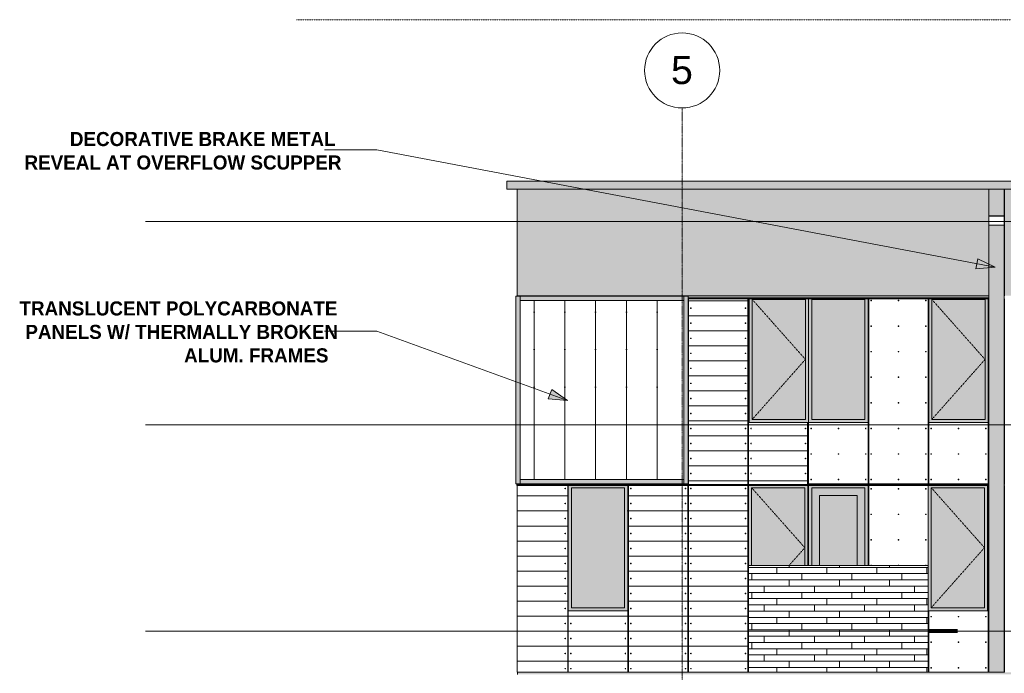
# Model space of a CAD drawing. Header units: inches. Extents: x 1750 to 8392, y -264 to 660.
# Drawn here: x 1750 to 2379, y 109 to 527 of the extents above; entities that cross this region are included whole.
import ezdxf

# ---------------------------------------------------------------- set-up
doc = ezdxf.new("R2010")
doc.units = ezdxf.units.IN
doc.header["$MEASUREMENT"] = 0
for name, pattern in [('Aligning Line 1_8_', [0.25, 0.125, -0.125]), ('Dash', [0.25, 0.125, -0.125]), ('Grid Line 1_2_', [0.875, 0.5, -0.125, 0.125, -0.125])]:
    doc.linetypes.add(name, pattern=pattern)
for name, color, linetype, lineweight in [('0-1', 7, 'Continuous', 5), ('A-AREA', 32, 'Continuous', 70), ('A-CLNG-1', 13, 'Continuous', 5), ('A-CLNG-2', 13, 'Continuous', 9), ('A-FLOR-LEVL-1', 51, 'Grid Line 1_2_', 9), ('A-GENM', 5, 'Continuous', 9), ('A-GLAZ-1', 151, 'Continuous', 9), ('A-GLAZ-CWMG', 51, 'Continuous', 9), ('A-GLAZ-HDLN', 1, 'Dash', 13), ('A-WALL-2', 113, 'Continuous', 9), ('A-WALL-PATT-1', 111, 'Continuous', 9), ('G-ANNO-SYMB', 111, 'Aligning Line 1_8_', 9), ('G-ANNO-SYMB-1', 147, 'Aligning Line 1_8_', 9), ('G-ANNO-TEXT', 231, 'Continuous', 9), ('S-GRID-1', 1, 'Grid Line 1_2_', 9), ('S-GRID-IDEN', 1, 'Continuous', 9)]:
    doc.layers.add(name, color=color, linetype=linetype, lineweight=lineweight)
doc.styles.add('Arial_1', font='arial.ttf', dxfattribs={"height": 18})
doc.styles.add('Century Gothic_B', font='GOTHICB.TTF', dxfattribs={"height": 9})
pattern_1 = [(0, (2217.824, 136.8), (0, 4), []), (90, (2217.824, 136.8), (-8, 8), [4, -28]), (90, (2233.824, 140.8), (-8, 8), [4, -28])]

# ---------------------------------------------------------------- blocks, each defined once
blk = doc.blocks.new('CTR - 1st Phase - Common Walls_rvt-1-BUILDING ELEVATION - EAST')
at = {"layer": 'A-FLOR-LEVL-1'}
for p, q in [((1830.2, 398), (4168.71, 398)), ((1830.2, 268), (4168.71, 268)), ((1830.2, 136), (4168.71, 136))]:
    blk.add_line(p, q, dxfattribs=at)
at = {"layer": 'G-ANNO-SYMB-1'}
for q in [(4072.04, 526.95), (4071.96, 526.95)]:
    blk.add_line((1926.86, 526.95), q, dxfattribs=at)
blk = doc.blocks.new('CTR - 1st Phase -Stairs _ Elevators_rvt-1-BUILDING ELEVATION - EAST')
at = {"layer": 'A-FLOR-LEVL-1'}
for p, q in [((1830.2, 398), (4168.71, 398)), ((1830.2, 268), (4168.71, 268)), ((1830.2, 136), (4168.71, 136))]:
    blk.add_line(p, q, dxfattribs=at)
at = {"layer": 'G-ANNO-SYMB-1'}
blk.add_line((1926.86, 526.95), (4071.96, 526.95), dxfattribs=at)
blk = doc.blocks.new('Basic Wall _ EXT - FIBER CEMENT - LARGE - ___-2505162-BUILDING ELEVATION - EAST')
at = {"layer": 'A-WALL-2'}
blk.add_hatch(color=256, dxfattribs=at).paths.add_polyline_path([(2329.08, 229.15), (2369.31, 229.15), (2369.31, 229.73), (2067.6, 229.72), (2067.6, 229.15), (2326.27, 229.15)], flags=0)
for p, q in [((2067.6, 229.73), (2067.92, 229.75)), ((2067.6, 229.15), (2067.6, 229.73)), ((2067.6, 229.73), (2369.31, 229.73)), ((2067.6, 229.15), (2369.31, 229.15)), ((2369.31, 229.73), (2369.31, 229.15))]:
    blk.add_line(p, q, dxfattribs=at)
blk = doc.blocks.new('Basic Wall _ EXT - FIBER CEMENT - LARGE - ___-2162455-BUILDING ELEVATION - EAST')
at = {"layer": 'A-WALL-2'}
for points in [[(2290.14, 349.02), (2369.31, 349.02), (2369.31, 350.35), (2067.64, 350.35), (2067.64, 350.12), (2177.12, 350.12), (2177.12, 349.02), (2262.04, 349.02)], [(2290.14, 348.68), (2369.31, 348.68), (2369.31, 349.02), (2177.12, 349.02), (2177.12, 348.68), (2290.12, 348.68)], [(2290.14, 348.55), (2369.31, 348.59), (2369.31, 348.68), (2177.12, 348.64), (2177.12, 348.55), (2290.13, 348.55)]]:
    blk.add_hatch(color=256, dxfattribs=at).paths.add_polyline_path(points, flags=0)
for p, q in [((2067.64, 350.35), (2067.92, 350.38)), ((2067.64, 350.12), (2067.64, 350.35)), ((2067.64, 350.35), (2369.31, 350.35)), ((2177.12, 349.02), (2369.31, 349.02)), ((2177.12, 348.51), (2369.31, 348.51)), ((2369.31, 350.35), (2369.31, 349.02)), ((2369.31, 349.02), (2369.31, 348.68)), ((2369.31, 348.68), (2369.31, 348.55)), ((2369.31, 348.55), (2369.31, 348.53)), ((2369.31, 348.53), (2369.31, 348.51))]:
    blk.add_line(p, q, dxfattribs=at)
blk = doc.blocks.new('Basic Wall _ EXT - FIBER CEMENT - SMALL - ___-2145929-BUILDING ELEVATION - EAST')
at = {"layer": 'A-WALL-2'}
blk.add_hatch(color=256, dxfattribs=at).paths.add_polyline_path([(2061.36, 418.54), (3867.29, 418.54), (3867.29, 423.66), (2061.36, 423.66)], flags=0)
for p, q in [((2061.36, 418.54), (2061.36, 423.66)), ((2061.36, 423.66), (3867.29, 423.66)), ((2061.36, 418.54), (3867.29, 418.54))]:
    blk.add_line(p, q, dxfattribs=at)
blk = doc.blocks.new('_THE_ WINDOW _ DOOR - Door - 2nd Floor-2480468-BUILDING ELEVATION - EAST')
at = {"layer": 'A-GLAZ-1'}
for points in [[(2256.11, 178), (2256.11, 227.75), (2290.14, 227.75), (2290.14, 178), (2292.14, 178), (2292.14, 229.15), (2254.11, 229.15), (2254.11, 178), (2255.01, 178)], [(2261.11, 178), (2261.11, 222.75), (2285.14, 222.75), (2285.14, 178), (2290.14, 178), (2290.14, 227.75), (2256.11, 227.75), (2256.11, 178), (2259.08, 178)], [(2262.04, 178), (2285.14, 178), (2285.14, 222.75), (2261.11, 222.75), (2261.11, 178)]]:
    blk.add_hatch(color=256, dxfattribs=at).paths.add_polyline_path(points, flags=0)
for p, q in [((2256.11, 227.75), (2290.14, 227.75)), ((2256.11, 178), (2256.11, 227.75)), ((2290.14, 227.75), (2290.14, 178)), ((2261.11, 222.75), (2285.14, 222.75)), ((2261.11, 178), (2261.11, 222.75)), ((2285.14, 222.75), (2285.14, 178))]:
    blk.add_line(p, q, dxfattribs=at)
blk = doc.blocks.new('Rectangular Mullion - Profile_Polycarbonate_Upper and left-1873238-BUILDING ELEVATION - EAST')
at = {"layer": 'A-GLAZ-CWMG'}
blk.add_hatch(color=256, dxfattribs=at).paths.add_polyline_path([(2174.37, 347.37), (2174.37, 350.12), (2069.86, 350.12), (2069.86, 347.37), (2127.97, 347.37)], flags=0)
for p, q in [((2069.86, 347.37), (2069.86, 350.12)), ((2069.86, 350.12), (2174.37, 350.12)), ((2174.37, 347.37), (2069.86, 347.37)), ((2174.37, 350.12), (2174.37, 347.37))]:
    blk.add_line(p, q, dxfattribs=at)
blk = doc.blocks.new('Rectangular Mullion - Profile_Polycarbonate_Lower-1873239-BUILDING ELEVATION - EAST')
at = {"layer": 'A-GLAZ-CWMG'}
blk.add_hatch(color=256, dxfattribs=at).paths.add_polyline_path([(2138.54, 230.12), (2174.37, 230.12), (2174.37, 232.87), (2069.86, 232.87), (2069.86, 230.12), (2100.51, 230.12)], flags=0)
for p, q in [((2069.86, 230.12), (2069.86, 232.87)), ((2069.86, 232.87), (2174.37, 232.87)), ((2174.37, 232.87), (2174.37, 230.12)), ((2174.37, 230.12), (2069.86, 230.12))]:
    blk.add_line(p, q, dxfattribs=at)
blk = doc.blocks.new('Rectangular Mullion - Profile_Polycarbonate_Upper and left-1741240-BUILDING ELEVATION - EAST')
at = {"layer": 'A-GLAZ-CWMG'}
blk.add_hatch(color=256, dxfattribs=at).paths.add_polyline_path([(2067.17, 230.12), (2069.86, 230.12), (2069.86, 350.12), (2067.11, 350.12), (2067.11, 230.12)], flags=0)
for p, q in [((2067.11, 350.12), (2069.86, 350.12)), ((2067.11, 230.12), (2067.11, 350.12)), ((2069.86, 350.12), (2069.86, 230.12)), ((2069.86, 230.12), (2067.11, 230.12))]:
    blk.add_line(p, q, dxfattribs=at)
blk = doc.blocks.new('Rectangular Mullion - Profile_Polycarbonate_right-1741241-BUILDING ELEVATION - EAST')
at = {"layer": 'A-GLAZ-CWMG'}
blk.add_hatch(color=256, dxfattribs=at).paths.add_polyline_path([(2177.06, 230.12), (2177.12, 230.12), (2177.12, 350.12), (2174.37, 350.12), (2174.37, 230.12)], flags=0)
for p, q in [((2174.37, 350.12), (2177.12, 350.12)), ((2174.37, 230.12), (2174.37, 350.12)), ((2177.12, 350.12), (2177.12, 230.12)), ((2177.12, 230.12), (2174.37, 230.12))]:
    blk.add_line(p, q, dxfattribs=at)
blk = doc.blocks.new('_THE_ WINDOW _ DOOR - Window - 2nd Floor - Fixed-2480469-BUILDING ELEVATION - EAST')
at = {"layer": 'A-GLAZ-1'}
h = blk.add_hatch(color=256, dxfattribs=at)
h.paths.add_polyline_path([(2731.3, 149), (2752.94, 149), (2752.94, 229.15), (2714.91, 229.15), (2714.91, 149), (2716.91, 149)], flags=0)
h.paths.add_polyline_path([(2750.94, 151), (2716.91, 151), (2716.91, 227.75), (2750.94, 227.75), (2750.94, 154.51)], flags=0)
blk.add_hatch(color=256, dxfattribs=at).paths.add_polyline_path([(2718.32, 151), (2750.94, 151), (2750.94, 227.75), (2716.91, 227.75), (2716.91, 151)], flags=0)
for p, q in [((2714.91, 149), (2714.91, 229.15)), ((2716.91, 227.75), (2716.91, 151)), ((2716.91, 227.75), (2750.94, 227.75)), ((2750.94, 151), (2750.94, 227.75)), ((2752.94, 229.15), (2752.94, 149)), ((2752.94, 149), (2714.91, 149)), ((2716.91, 151), (2750.94, 151))]:
    blk.add_line(p, q, dxfattribs=at)
blk = doc.blocks.new('_THE_ WINDOW _ DOOR - Window - 3rd Floor - Fixed-V1-BUILDING ELEVATION - EAST')
at = {"layer": 'A-GLAZ-1'}
h = blk.add_hatch(color=256, dxfattribs=at)
h.paths.add_polyline_path([(3211.74, 269.37), (3213.74, 269.37), (3213.74, 348.51), (3175.71, 348.51), (3175.71, 269.37), (3200.56, 269.37)], flags=0)
h.paths.add_polyline_path([(3211.74, 271.37), (3177.71, 271.37), (3177.71, 348.12), (3211.74, 348.12), (3211.74, 274.84)], flags=0)
blk.add_hatch(color=256, dxfattribs=at).paths.add_polyline_path([(3177.71, 271.37), (3211.74, 271.37), (3211.74, 348.12), (3177.71, 348.12), (3177.71, 305.4)], flags=0)
for p, q in [((3175.71, 269.37), (3175.71, 348.53)), ((3177.71, 348.12), (3177.71, 271.37)), ((3177.71, 348.12), (3211.74, 348.12)), ((3211.74, 271.37), (3211.74, 348.12)), ((3213.74, 348.52), (3213.74, 269.37)), ((3177.71, 271.37), (3211.74, 271.37)), ((3213.74, 269.37), (3175.71, 269.37))]:
    blk.add_line(p, q, dxfattribs=at)
blk = doc.blocks.new('_THE_ WINDOW _ DOOR - Window - 3rd Floor-2480463-BUILDING ELEVATION - EAST')
at = {"layer": 'A-GLAZ-1'}
h = blk.add_hatch(color=256, dxfattribs=at)
h.paths.add_polyline_path([(2869.89, 269.37), (2906.54, 269.37), (2906.54, 348.51), (2868.51, 348.51), (2868.51, 269.37)], flags=0)
h.paths.add_polyline_path([(2904.54, 271.37), (2870.51, 271.37), (2870.51, 348.12), (2904.54, 348.12), (2904.54, 274.84)], flags=0)
blk.add_hatch(color=256, dxfattribs=at).paths.add_polyline_path([(2870.51, 271.37), (2904.54, 271.37), (2904.54, 348.12), (2870.51, 348.12), (2870.51, 274.84)], flags=0)
for p, q in [((2868.51, 348.52), (2868.51, 269.37)), ((2870.51, 271.37), (2870.51, 348.12)), ((2870.51, 348.12), (2904.54, 348.12)), ((2904.54, 348.12), (2904.54, 271.37)), ((2906.54, 269.37), (2906.54, 348.52)), ((2904.54, 271.37), (2870.51, 271.37)), ((2868.51, 269.37), (2906.54, 269.37))]:
    blk.add_line(p, q, dxfattribs=at)
at = {"layer": 'A-GLAZ-HDLN'}
for p, q in [((2904.54, 309.75), (2870.51, 348.12)), ((2870.51, 271.37), (2904.54, 309.75))]:
    blk.add_line(p, q, dxfattribs=at)
blk = doc.blocks.new('Rectangular Mullion - Profile_Polycarbonate_Upper and left-1739822-BUILDING ELEVATION - EAST')
at = {"layer": 'A-GLAZ-CWMG'}
blk.add_hatch(color=256, dxfattribs=at).paths.add_polyline_path([(2066.92, 230.12), (2067.11, 230.12), (2067.11, 350.12), (2066.92, 350.12), (2066.92, 343.61)], flags=0)
for p, q in [((2066.92, 350.12), (2067.11, 350.12)), ((2066.92, 230.12), (2066.92, 350.12)), ((2067.11, 230.12), (2066.92, 230.12))]:
    blk.add_line(p, q, dxfattribs=at)
blk = doc.blocks.new('_THE_ WINDOW _ DOOR - Window - 2nd Floor-V14-BUILDING ELEVATION - EAST')
at = {"layer": 'A-GLAZ-1'}
for points in [[(2215.71, 178), (2217.71, 178), (2217.71, 227.75), (2251.74, 227.75), (2251.74, 178), (2253.74, 178), (2253.74, 229.15), (2215.71, 229.15), (2215.71, 183.16)], [(2217.71, 178), (2251.74, 178), (2251.74, 227.75), (2217.71, 227.75), (2217.71, 183.16)]]:
    blk.add_hatch(color=256, dxfattribs=at).paths.add_polyline_path(points, flags=0)
for p, q in [((2215.71, 229.15), (2215.71, 178)), ((2217.71, 178), (2217.71, 227.75)), ((2217.71, 227.75), (2251.74, 227.75)), ((2251.74, 227.75), (2251.74, 178)), ((2253.74, 178), (2253.74, 229.15))]:
    blk.add_line(p, q, dxfattribs=at)
at = {"layer": 'A-GLAZ-HDLN'}
for p, q in [((2251.74, 189.37), (2217.71, 227.75)), ((2241.65, 178), (2251.74, 189.37))]:
    blk.add_line(p, q, dxfattribs=at)
blk = doc.blocks.new('_THE_ WINDOW _ DOOR - Window - 2nd Floor-2480464-BUILDING ELEVATION - EAST')
at = {"layer": 'A-GLAZ-1'}
h = blk.add_hatch(color=256, dxfattribs=at)
h.paths.add_polyline_path([(2868.51, 149), (2906.54, 149), (2906.54, 229.15), (2868.51, 229.15), (2868.51, 154.51)], flags=0)
h.paths.add_polyline_path([(2890.51, 151), (2870.51, 151), (2870.51, 227.75), (2904.54, 227.75), (2904.54, 151), (2898.89, 151)], flags=0)
blk.add_hatch(color=256, dxfattribs=at).paths.add_polyline_path([(2904.54, 151), (2904.54, 227.75), (2870.51, 227.75), (2870.51, 151), (2898.89, 151)], flags=0)
for p, q in [((2868.51, 229.15), (2868.51, 149)), ((2870.51, 151), (2870.51, 227.75)), ((2870.51, 227.75), (2904.54, 227.75)), ((2904.54, 227.75), (2904.54, 151)), ((2906.54, 149), (2906.54, 229.15)), ((2868.51, 149), (2906.54, 149)), ((2904.54, 151), (2870.51, 151))]:
    blk.add_line(p, q, dxfattribs=at)
at = {"layer": 'A-GLAZ-HDLN'}
for p, q in [((2904.54, 189.37), (2870.51, 227.75)), ((2870.51, 151), (2904.54, 189.37))]:
    blk.add_line(p, q, dxfattribs=at)
blk = doc.blocks.new('Family1 - SCUPPER-V19-BUILDING ELEVATION - EAST')
at = {"layer": 'A-GENM'}
for points in [[(2369.44, 401.5), (2369.44, 418.54), (2369.31, 418.54), (2369.31, 401.5)], [(2369.44, 401.5), (2379.19, 401.5), (2379.19, 418.54), (2369.44, 418.54), (2369.44, 401.5)], [(2379.31, 401.5), (2379.31, 418.54), (2379.19, 418.54), (2379.19, 401.5)], [(2369.44, 109.75), (2369.44, 395.5), (2369.31, 395.5), (2369.31, 109.75)], [(2369.44, 109.87), (2379.19, 109.87), (2379.19, 395.5), (2369.44, 395.5), (2369.44, 112)], [(2379.31, 109.75), (2379.31, 395.5), (2379.19, 395.5), (2379.19, 109.75)]]:
    blk.add_hatch(color=256, dxfattribs=at).paths.add_polyline_path(points, flags=0)
h = blk.add_hatch(color=256, dxfattribs=at)
h.paths.add_polyline_path([(2369.31, 395.5), (2379.31, 395.5), (2379.31, 401.5), (2369.31, 401.5), (2369.31, 395.62)], flags=0)
h.paths.add_polyline_path([(2379.19, 395.62), (2369.44, 395.62), (2369.44, 401.37), (2379.19, 401.37)], flags=0)
for p, q in [((2369.31, 418.54), (2369.31, 401.5)), ((2369.44, 418.54), (2369.44, 401.5)), ((2379.19, 418.54), (2379.19, 401.5)), ((2379.31, 418.54), (2379.31, 401.5)), ((2369.31, 401.5), (2369.31, 395.5)), ((2379.31, 401.5), (2369.31, 401.5)), ((2369.44, 401.37), (2379.19, 401.37)), ((2369.44, 395.62), (2369.44, 401.37)), ((2379.19, 401.37), (2379.19, 395.62)), ((2379.31, 395.5), (2379.31, 401.5)), ((2369.31, 395.5), (2369.31, 350.35)), ((2369.31, 395.5), (2379.31, 395.5)), ((2379.19, 395.62), (2369.44, 395.62)), ((2369.44, 395.5), (2369.44, 109.75)), ((2379.19, 395.5), (2379.19, 109.75)), ((2379.31, 395.5), (2379.31, 350.35)), ((2369.31, 348.52), (2369.31, 229.73)), ((2379.31, 348.52), (2379.31, 229.73)), ((2369.31, 229.15), (2369.31, 109.75)), ((2379.31, 229.15), (2379.31, 109.75)), ((2369.44, 109.75), (2369.31, 109.75)), ((2379.31, 109.75), (2379.19, 109.75))]:
    blk.add_line(p, q, dxfattribs=at)
blk = doc.blocks.new('_THE_ WINDOW _ DOOR - Window - 3rd Floor-V11-BUILDING ELEVATION - EAST')
at = {"layer": 'A-GLAZ-1'}
h = blk.add_hatch(color=256, dxfattribs=at)
h.paths.add_polyline_path([(3060.51, 269.37), (3098.54, 269.37), (3098.54, 348.51), (3060.51, 348.51), (3060.51, 274.84)], flags=0)
h.paths.add_polyline_path([(3066.49, 271.37), (3062.51, 271.37), (3062.51, 348.12), (3096.54, 348.12), (3096.54, 271.37)], flags=0)
blk.add_hatch(color=256, dxfattribs=at).paths.add_polyline_path([(3096.54, 271.37), (3096.54, 348.12), (3062.51, 348.12), (3062.51, 271.37), (3066.49, 271.37)], flags=0)
for p, q in [((3060.51, 348.53), (3060.51, 269.37)), ((3062.51, 271.37), (3062.51, 348.12)), ((3062.51, 348.12), (3096.54, 348.12)), ((3096.54, 348.12), (3096.54, 271.37)), ((3098.54, 269.37), (3098.54, 348.53)), ((3096.54, 271.37), (3062.51, 271.37)), ((3060.51, 269.37), (3098.54, 269.37))]:
    blk.add_line(p, q, dxfattribs=at)
at = {"layer": 'A-GLAZ-HDLN'}
for p, q in [((3096.54, 309.75), (3062.51, 348.12)), ((3062.51, 271.37), (3096.54, 309.75))]:
    blk.add_line(p, q, dxfattribs=at)
blk = doc.blocks.new('Grid - Grid Head - Circle-50561-BUILDING ELEVATION - EAST')
at = {"layer": 'S-GRID-IDEN'}
for start, end in [(0, 180), (180, 360)]:
    blk.add_arc((3481.32, 494.5), 24, start, end, dxfattribs=at)

msp = doc.modelspace()

# ---------------------------------------------------------------- hatches: boundary and pattern name
at = {"layer": 'A-CLNG-1'}
msp.add_hatch(color=256, dxfattribs=at).paths.add_polyline_path([(2520.3237, 108.375), (2522.9737, 108.375), (2522.9737, 109.75), (2379.1862, 109.75), (2379.1862, 109.875), (2369.4362, 109.875), (2369.4362, 109.75), (2068.1737, 109.75), (2068.1737, 108.375), (2515.4876, 108.375)], flags=0)
at = {"layer": 'A-WALL-PATT-1'}
h = msp.add_hatch(dxfattribs=at)
h.set_pattern_fill('FP_4', color=256, style=0, pattern_type=2)
h.set_pattern_definition([(0, (3868.28, 121.404), (-38.4, 76.8), [0.392, -38.007]), (0, (3868.28, 121.796), (-38.4, 76.8), [0.392, -38.007]), (0, (3868.28, 131.004), (-38.4, 76.8), [0.392, -38.007]), (0, (3868.28, 131.396), (-38.4, 76.8), [0.392, -38.007]), (0, (3868.28, 140.604), (-38.4, 76.8), [0.392, -38.007]), (0, (3868.28, 140.996), (-38.4, 76.8), [0.392, -38.007]), (0, (3868.28, 150.204), (-38.4, 76.8), [0.392, -38.007]), (0, (3868.28, 150.596), (-38.4, 76.8), [0.392, -38.007]), (0, (3868.28, 159.804), (-38.4, 76.8), [0.392, -38.007]), (0, (3868.28, 160.196), (-38.4, 76.8), [0.392, -38.007]), (0, (3868.28, 169.404), (-38.4, 76.8), [0.392, -38.007]), (0, (3868.28, 169.796), (-38.4, 76.8), [0.392, -38.007]), (0, (3868.28, 179.004), (-38.4, 76.8), [0.392, -38.007]), (0, (3868.28, 179.396), (-38.4, 76.8), [0.392, -38.007]), (0, (3868.28, 188.604), (-38.4, 76.8), [0.392, -38.007]), (0, (3868.28, 188.996), (-38.4, 76.8), [0.392, -38.007]), (0, (3903.18, 121.404), (-38.4, 76.8), [0.392, -38.007]), (0, (3903.18, 121.796), (-38.4, 76.8), [0.392, -38.007]), (0, (3903.18, 131.004), (-38.4, 76.8), [0.392, -38.007]), (0, (3903.18, 131.396), (-38.4, 76.8), [0.392, -38.007]), (0, (3903.18, 140.604), (-38.4, 76.8), [0.392, -38.007]), (0, (3903.18, 140.996), (-38.4, 76.8), [0.392, -38.007]), (0, (3903.18, 150.204), (-38.4, 76.8), [0.392, -38.007]), (0, (3903.18, 150.596), (-38.4, 76.8), [0.392, -38.007]), (0, (3903.18, 159.804), (-38.4, 76.8), [0.392, -38.007]), (0, (3903.18, 160.196), (-38.4, 76.8), [0.392, -38.007]), (0, (3903.18, 169.404), (-38.4, 76.8), [0.392, -38.007]), (0, (3903.18, 169.796), (-38.4, 76.8), [0.392, -38.007]), (0, (3903.18, 179.004), (-38.4, 76.8), [0.392, -38.007]), (0, (3903.18, 179.396), (-38.4, 76.8), [0.392, -38.007]), (0, (3903.18, 188.604), (-38.4, 76.8), [0.392, -38.007]), (0, (3903.18, 188.996), (-38.4, 76.8), [0.392, -38.007]), (90, (3866.536, 116.8), (-38.4, 2e-15), [76.8, 0, 0, 0]), (90, (3866.91, 116.8), (-38.4, 2e-15), [76.8, 0, 0, 0]), (90, (3868.277, 121.404), (-38.4, 2e-15), [0.392, -76.407]), (90, (3868.277, 131.004), (-38.4, 2e-15), [0.392, -76.407]), (90, (3868.277, 140.604), (-38.4, 2e-15), [0.392, -76.407]), (90, (3868.277, 150.204), (-38.4, 2e-15), [0.392, -76.407]), (90, (3868.277, 159.804), (-38.4, 2e-15), [0.392, -76.407]), (90, (3868.277, 169.404), (-38.4, 2e-15), [0.392, -76.407]), (90, (3868.277, 179.004), (-38.4, 2e-15), [0.392, -76.407]), (90, (3868.277, 188.604), (-38.4, 2e-15), [0.392, -76.407]), (90, (3868.67, 121.404), (-38.4, 2e-15), [0.392, -76.407]), (90, (3868.67, 131.004), (-38.4, 2e-15), [0.392, -76.407]), (90, (3868.67, 140.604), (-38.4, 2e-15), [0.392, -76.407]), (90, (3868.67, 150.204), (-38.4, 2e-15), [0.392, -76.407]), (90, (3868.67, 159.804), (-38.4, 2e-15), [0.392, -76.407]), (90, (3868.67, 169.404), (-38.4, 2e-15), [0.392, -76.407]), (90, (3868.67, 179.004), (-38.4, 2e-15), [0.392, -76.407]), (90, (3868.67, 188.604), (-38.4, 2e-15), [0.392, -76.407]), (90, (3903.177, 121.404), (-38.4, 2e-15), [0.392, -76.407]), (90, (3903.177, 131.004), (-38.4, 2e-15), [0.392, -76.407]), (90, (3903.177, 140.604), (-38.4, 2e-15), [0.392, -76.407]), (90, (3903.177, 150.204), (-38.4, 2e-15), [0.392, -76.407]), (90, (3903.177, 159.804), (-38.4, 2e-15), [0.392, -76.407]), (90, (3903.177, 169.404), (-38.4, 2e-15), [0.392, -76.407]), (90, (3903.177, 179.004), (-38.4, 2e-15), [0.392, -76.407]), (90, (3903.177, 188.604), (-38.4, 2e-15), [0.392, -76.407]), (90, (3903.57, 121.404), (-38.4, 2e-15), [0.392, -76.407]), (90, (3903.57, 131.004), (-38.4, 2e-15), [0.392, -76.407]), (90, (3903.57, 140.604), (-38.4, 2e-15), [0.392, -76.407]), (90, (3903.57, 150.204), (-38.4, 2e-15), [0.392, -76.407]), (90, (3903.57, 159.804), (-38.4, 2e-15), [0.392, -76.407]), (90, (3903.57, 169.404), (-38.4, 2e-15), [0.392, -76.407]), (90, (3903.57, 179.004), (-38.4, 2e-15), [0.392, -76.407]), (90, (3903.57, 188.604), (-38.4, 2e-15), [0.392, -76.407]), (180, (3904.936, 116.8), (-38.4, 76.8), [38.025, -0.375]), (180, (3904.936, 126.4), (-38.4, 76.8), [38.025, -0.375]), (180, (3904.936, 136), (-38.4, 76.8), [38.025, -0.375]), (180, (3904.936, 145.6), (-38.4, 76.8), [38.025, -0.375]), (180, (3904.936, 155.2), (-38.4, 76.8), [38.025, -0.375]), (180, (3904.936, 164.8), (-38.4, 76.8), [38.025, -0.375]), (180, (3904.936, 174.4), (-38.4, 76.8), [38.025, -0.375]), (180, (3904.936, 184), (-38.4, 76.8), [38.025, -0.375])])
h.paths.add_polyline_path([(2067.9237, 350.5), (2369.3112, 350.5), (2369.3112, 418.5388), (2067.9237, 418.5388), (2067.9237, 366.5291)], flags=0)
h.paths.add_polyline_path([(3502.2248, 350.5), (3549.3362, 350.5), (3549.3362, 418.5388), (3300.9112, 418.5388), (3300.9112, 350.5), (3468.7065, 350.5)], flags=0)
h.paths.add_polyline_path([(3559.3362, 350.5), (3860.7237, 350.5), (3860.7237, 418.5388), (3559.3362, 418.5388), (3559.3362, 355.0685)], flags=0)
h.paths.add_polyline_path([(2965.9308, 350.5), (3290.9112, 350.5), (3290.9112, 418.5388), (2944.9362, 418.5388), (2944.9362, 350.5), (2949.1716, 350.5)], flags=0)
h.paths.add_polyline_path([(2379.3593, 350.5), (2638.1112, 350.5), (2638.1112, 418.5388), (2379.3112, 418.5388), (2379.3112, 350.5)], flags=0)
h.paths.add_polyline_path([(2934.9362, 350.5), (2934.9362, 418.5388), (2648.1112, 418.5388), (2648.1112, 350.5), (2932.4125, 350.5)], flags=0)
h = msp.add_hatch(dxfattribs=at)
h.set_pattern_fill('FP_3', color=256, style=0, pattern_type=2)
h.set_pattern_definition([(0, (3868.28, 140.604), (-38.4, 76.8), [0.392, -38.007]), (0, (3868.28, 140.996), (-38.4, 76.8), [0.392, -38.007]), (0, (3868.28, 150.204), (-38.4, 76.8), [0.392, -38.007]), (0, (3868.28, 150.596), (-38.4, 76.8), [0.392, -38.007]), (0, (3868.28, 159.804), (-38.4, 76.8), [0.392, -38.007]), (0, (3868.28, 160.196), (-38.4, 76.8), [0.392, -38.007]), (0, (3868.28, 169.404), (-38.4, 76.8), [0.392, -38.007]), (0, (3868.28, 169.796), (-38.4, 76.8), [0.392, -38.007]), (0, (3868.28, 179.004), (-38.4, 76.8), [0.392, -38.007]), (0, (3868.28, 179.396), (-38.4, 76.8), [0.392, -38.007]), (0, (3868.28, 188.604), (-38.4, 76.8), [0.392, -38.007]), (0, (3868.28, 188.996), (-38.4, 76.8), [0.392, -38.007]), (0, (3868.28, 198.204), (-38.4, 76.8), [0.392, -38.007]), (0, (3868.28, 198.596), (-38.4, 76.8), [0.392, -38.007]), (0, (3868.28, 207.804), (-38.4, 76.8), [0.392, -38.007]), (0, (3868.28, 208.196), (-38.4, 76.8), [0.392, -38.007]), (0, (3903.18, 140.604), (-38.4, 76.8), [0.392, -38.007]), (0, (3903.18, 140.996), (-38.4, 76.8), [0.392, -38.007]), (0, (3903.18, 150.204), (-38.4, 76.8), [0.392, -38.007]), (0, (3903.18, 150.596), (-38.4, 76.8), [0.392, -38.007]), (0, (3903.18, 159.804), (-38.4, 76.8), [0.392, -38.007]), (0, (3903.18, 160.196), (-38.4, 76.8), [0.392, -38.007]), (0, (3903.18, 169.404), (-38.4, 76.8), [0.392, -38.007]), (0, (3903.18, 169.796), (-38.4, 76.8), [0.392, -38.007]), (0, (3903.18, 179.004), (-38.4, 76.8), [0.392, -38.007]), (0, (3903.18, 179.396), (-38.4, 76.8), [0.392, -38.007]), (0, (3903.18, 188.604), (-38.4, 76.8), [0.392, -38.007]), (0, (3903.18, 188.996), (-38.4, 76.8), [0.392, -38.007]), (0, (3903.18, 198.204), (-38.4, 76.8), [0.392, -38.007]), (0, (3903.18, 198.596), (-38.4, 76.8), [0.392, -38.007]), (0, (3903.18, 207.804), (-38.4, 76.8), [0.392, -38.007]), (0, (3903.18, 208.196), (-38.4, 76.8), [0.392, -38.007]), (90, (3866.536, 136), (-38.4, 2e-15), [76.8, 0, 0, 0]), (90, (3866.91, 136), (-38.4, 2e-15), [76.8, 0, 0, 0]), (90, (3868.277, 140.604), (-38.4, 2e-15), [0.392, -76.407]), (90, (3868.277, 150.204), (-38.4, 2e-15), [0.392, -76.407]), (90, (3868.277, 159.804), (-38.4, 2e-15), [0.392, -76.407]), (90, (3868.277, 169.404), (-38.4, 2e-15), [0.392, -76.407]), (90, (3868.277, 179.004), (-38.4, 2e-15), [0.392, -76.407]), (90, (3868.277, 188.604), (-38.4, 2e-15), [0.393, -76.408]), (90, (3868.277, 198.204), (-38.4, 2e-15), [0.392, -76.407]), (90, (3868.277, 207.804), (-38.4, 2e-15), [0.392, -76.407]), (90, (3868.67, 140.604), (-38.4, 2e-15), [0.392, -76.407]), (90, (3868.67, 150.204), (-38.4, 2e-15), [0.392, -76.407]), (90, (3868.67, 159.804), (-38.4, 2e-15), [0.392, -76.407]), (90, (3868.67, 169.404), (-38.4, 2e-15), [0.392, -76.407]), (90, (3868.67, 179.004), (-38.4, 2e-15), [0.392, -76.407]), (90, (3868.67, 188.604), (-38.4, 2e-15), [0.393, -76.408]), (90, (3868.67, 198.204), (-38.4, 2e-15), [0.392, -76.407]), (90, (3868.67, 207.804), (-38.4, 2e-15), [0.392, -76.407]), (90, (3903.177, 140.604), (-38.4, 2e-15), [0.392, -76.407]), (90, (3903.177, 150.204), (-38.4, 2e-15), [0.392, -76.407]), (90, (3903.177, 159.804), (-38.4, 2e-15), [0.392, -76.407]), (90, (3903.177, 169.404), (-38.4, 2e-15), [0.392, -76.407]), (90, (3903.177, 179.004), (-38.4, 2e-15), [0.392, -76.407]), (90, (3903.177, 188.604), (-38.4, 2e-15), [0.393, -76.408]), (90, (3903.177, 198.204), (-38.4, 2e-15), [0.392, -76.407]), (90, (3903.177, 207.804), (-38.4, 2e-15), [0.392, -76.407]), (90, (3903.57, 140.604), (-38.4, 2e-15), [0.392, -76.407]), (90, (3903.57, 150.204), (-38.4, 2e-15), [0.392, -76.407]), (90, (3903.57, 159.804), (-38.4, 2e-15), [0.392, -76.407]), (90, (3903.57, 169.404), (-38.4, 2e-15), [0.392, -76.407]), (90, (3903.57, 179.004), (-38.4, 2e-15), [0.392, -76.407]), (90, (3903.57, 188.604), (-38.4, 2e-15), [0.393, -76.408]), (90, (3903.57, 198.204), (-38.4, 2e-15), [0.392, -76.407]), (90, (3903.57, 207.804), (-38.4, 2e-15), [0.392, -76.407]), (180, (3904.936, 136), (-38.4, 76.8), [38.025, -0.375]), (180, (3904.936, 145.6), (-38.4, 76.8), [38.025, -0.375]), (180, (3904.936, 155.2), (-38.4, 76.8), [38.025, -0.375]), (180, (3904.936, 164.8), (-38.4, 76.8), [38.025, -0.375]), (180, (3904.936, 174.4), (-38.4, 76.8), [38.025, -0.375]), (180, (3904.936, 184), (-38.4, 76.8), [38.025, -0.375]), (180, (3904.936, 193.6), (-38.4, 76.8), [38.025, -0.375]), (180, (3904.936, 203.2), (-38.4, 76.8), [38.025, -0.375])])
h.paths.add_polyline_path([(2215.6987, 109.75), (2215.7112, 229.1487), (2138.5362, 229.1487), (2138.5362, 149), (2100.5112, 149), (2100.5112, 229.1487), (2067.9237, 229.1487), (2067.9237, 109.75), (2195.0082, 109.75)], flags=0)
h.paths.add_polyline_path([(2253.3612, 229.7542), (2253.3612, 269.375), (2216.0862, 269.375), (2216.0862, 348.5081), (2177.1237, 348.5081), (2177.1237, 230.125), (2067.9237, 230.125), (2067.9237, 229.7542), (2253.3573, 229.7542)], flags=0)
h.paths.add_polyline_path([(2218.0862, 350.3792), (2253.3612, 350.3792), (2253.3612, 350.5), (2067.9237, 350.5), (2067.9237, 350.3792), (2216.0862, 350.3792)], flags=0)
h = msp.add_hatch(dxfattribs=at)
h.set_pattern_fill('FP_12', color=256, style=0, pattern_type=2)
h.set_pattern_definition([(90, (2196.746, 268), (-19.685, 1e-15), [24, 0, 0, 0])])
h.paths.add_polyline_path([(2174.3737, 232.875), (2174.3737, 347.375), (2069.8612, 347.375), (2069.8612, 232.875)], flags=0)
h = msp.add_hatch(dxfattribs=at)
h.set_pattern_fill('FP_2', color=256, style=0, pattern_type=2)
h.set_pattern_definition([(0, (3868.28, 112.3), (-38.4, 120.375), [0.392, -38.007]), (0, (3868.28, 112.7), (-38.4, 120.375), [0.392, -38.007]), (0, (3868.28, 128.66), (-38.4, 120.375), [0.392, -38.007]), (0, (3868.28, 129.05), (-38.4, 120.375), [0.392, -38.007]), (0, (3868.28, 145.02), (-38.4, 120.375), [0.392, -38.007]), (0, (3868.28, 145.41), (-38.4, 120.375), [0.392, -38.007]), (0, (3868.28, 161.38), (-38.4, 120.375), [0.392, -38.007]), (0, (3868.28, 161.77), (-38.4, 120.375), [0.392, -38.007]), (0, (3868.28, 177.73), (-38.4, 120.375), [0.392, -38.007]), (0, (3868.28, 178.12), (-38.4, 120.375), [0.392, -38.007]), (0, (3868.28, 194.09), (-38.4, 120.375), [0.392, -38.007]), (0, (3868.28, 194.48), (-38.4, 120.375), [0.392, -38.007]), (0, (3868.28, 210.45), (-38.4, 120.375), [0.392, -38.007]), (0, (3868.28, 210.84), (-38.4, 120.375), [0.392, -38.007]), (0, (3868.28, 226.8), (-38.4, 120.375), [0.392, -38.007]), (0, (3868.28, 227.2), (-38.4, 120.375), [0.392, -38.007]), (0, (3885.73, 112.3), (-38.4, 120.375), [0.392, -38.007]), (0, (3885.73, 112.7), (-38.4, 120.375), [0.392, -38.007]), (0, (3885.73, 128.66), (-38.4, 120.375), [0.392, -38.007]), (0, (3885.73, 129.05), (-38.4, 120.375), [0.392, -38.007]), (0, (3885.73, 145.02), (-38.4, 120.375), [0.392, -38.007]), (0, (3885.73, 145.41), (-38.4, 120.375), [0.392, -38.007]), (0, (3885.73, 161.38), (-38.4, 120.375), [0.392, -38.007]), (0, (3885.73, 161.77), (-38.4, 120.375), [0.392, -38.007]), (0, (3885.73, 177.73), (-38.4, 120.375), [0.392, -38.007]), (0, (3885.73, 178.12), (-38.4, 120.375), [0.392, -38.007]), (0, (3885.73, 194.09), (-38.4, 120.375), [0.392, -38.007]), (0, (3885.73, 194.48), (-38.4, 120.375), [0.392, -38.007]), (0, (3885.73, 210.45), (-38.4, 120.375), [0.392, -38.007]), (0, (3885.73, 210.84), (-38.4, 120.375), [0.392, -38.007]), (0, (3885.73, 226.8), (-38.4, 120.375), [0.392, -38.007]), (0, (3885.73, 227.2), (-38.4, 120.375), [0.392, -38.007]), (0, (3903.18, 112.3), (-38.4, 120.375), [0.392, -38.007]), (0, (3903.18, 112.7), (-38.4, 120.375), [0.392, -38.007]), (0, (3903.18, 128.66), (-38.4, 120.375), [0.392, -38.007]), (0, (3903.18, 129.05), (-38.4, 120.375), [0.392, -38.007]), (0, (3903.18, 145.02), (-38.4, 120.375), [0.392, -38.007]), (0, (3903.18, 145.41), (-38.4, 120.375), [0.392, -38.007]), (0, (3903.18, 161.38), (-38.4, 120.375), [0.392, -38.007]), (0, (3903.18, 161.77), (-38.4, 120.375), [0.392, -38.007]), (0, (3903.18, 177.73), (-38.4, 120.375), [0.392, -38.007]), (0, (3903.18, 178.12), (-38.4, 120.375), [0.392, -38.007]), (0, (3903.18, 194.09), (-38.4, 120.375), [0.392, -38.007]), (0, (3903.18, 194.48), (-38.4, 120.375), [0.392, -38.007]), (0, (3903.18, 210.45), (-38.4, 120.375), [0.392, -38.007]), (0, (3903.18, 210.84), (-38.4, 120.375), [0.392, -38.007]), (0, (3903.18, 226.8), (-38.4, 120.375), [0.392, -38.007]), (0, (3903.18, 227.2), (-38.4, 120.375), [0.392, -38.007]), (90, (3866.536, 109.75), (-38.4, 2e-15), [120, -0.375]), (90, (3866.91, 109.75), (-38.4, 2e-15), [120, -0.375]), (90, (3868.277, 112.304), (-38.4, 2e-15), [0.392, -119.982]), (90, (3868.277, 128.66), (-38.4, 2e-15), [0.392, -119.982]), (90, (3868.277, 145.018), (-38.4, 2e-15), [0.392, -119.982]), (90, (3868.277, 161.375), (-38.4, 2e-15), [0.392, -119.982]), (90, (3868.277, 177.732), (-38.4, 2e-15), [0.392, -119.982]), (90, (3868.277, 194.09), (-38.4, 2e-15), [0.392, -119.982]), (90, (3868.277, 210.447), (-38.4, 2e-15), [0.392, -119.982]), (90, (3868.277, 226.804), (-38.4, 2e-15), [0.392, -119.982]), (90, (3868.67, 112.304), (-38.4, 2e-15), [0.392, -119.982]), (90, (3868.67, 128.66), (-38.4, 2e-15), [0.392, -119.982]), (90, (3868.67, 145.018), (-38.4, 2e-15), [0.392, -119.982]), (90, (3868.67, 161.375), (-38.4, 2e-15), [0.392, -119.982]), (90, (3868.67, 177.732), (-38.4, 2e-15), [0.392, -119.982]), (90, (3868.67, 194.09), (-38.4, 2e-15), [0.392, -119.982]), (90, (3868.67, 210.447), (-38.4, 2e-15), [0.392, -119.982]), (90, (3868.67, 226.804), (-38.4, 2e-15), [0.392, -119.982]), (90, (3885.727, 112.304), (-38.4, 2e-15), [0.392, -119.982]), (90, (3885.727, 128.66), (-38.4, 2e-15), [0.392, -119.982]), (90, (3885.727, 145.018), (-38.4, 2e-15), [0.392, -119.982]), (90, (3885.727, 161.375), (-38.4, 2e-15), [0.392, -119.982]), (90, (3885.727, 177.732), (-38.4, 2e-15), [0.392, -119.982]), (90, (3885.727, 194.09), (-38.4, 2e-15), [0.392, -119.982]), (90, (3885.727, 210.447), (-38.4, 2e-15), [0.392, -119.982]), (90, (3885.727, 226.804), (-38.4, 2e-15), [0.392, -119.982]), (90, (3886.12, 112.304), (-38.4, 2e-15), [0.392, -119.982]), (90, (3886.12, 128.66), (-38.4, 2e-15), [0.392, -119.982]), (90, (3886.12, 145.018), (-38.4, 2e-15), [0.392, -119.982]), (90, (3886.12, 161.375), (-38.4, 2e-15), [0.392, -119.982]), (90, (3886.12, 177.732), (-38.4, 2e-15), [0.392, -119.982]), (90, (3886.12, 194.09), (-38.4, 2e-15), [0.392, -119.982]), (90, (3886.12, 210.447), (-38.4, 2e-15), [0.392, -119.982]), (90, (3886.12, 226.804), (-38.4, 2e-15), [0.392, -119.982]), (90, (3903.177, 112.304), (-38.4, 2e-15), [0.392, -119.982]), (90, (3903.177, 128.66), (-38.4, 2e-15), [0.392, -119.982]), (90, (3903.177, 145.018), (-38.4, 2e-15), [0.392, -119.982]), (90, (3903.177, 161.375), (-38.4, 2e-15), [0.392, -119.982]), (90, (3903.177, 177.732), (-38.4, 2e-15), [0.392, -119.982]), (90, (3903.177, 194.09), (-38.4, 2e-15), [0.392, -119.982]), (90, (3903.177, 210.447), (-38.4, 2e-15), [0.392, -119.982]), (90, (3903.177, 226.804), (-38.4, 2e-15), [0.392, -119.982]), (90, (3903.57, 112.304), (-38.4, 2e-15), [0.392, -119.982]), (90, (3903.57, 128.66), (-38.4, 2e-15), [0.392, -119.982]), (90, (3903.57, 145.018), (-38.4, 2e-15), [0.392, -119.982]), (90, (3903.57, 161.375), (-38.4, 2e-15), [0.392, -119.982]), (90, (3903.57, 177.732), (-38.4, 2e-15), [0.392, -119.982]), (90, (3903.57, 194.09), (-38.4, 2e-15), [0.392, -119.982]), (90, (3903.57, 210.447), (-38.4, 2e-15), [0.392, -119.982]), (90, (3903.57, 226.804), (-38.4, 2e-15), [0.392, -119.982]), (180, (3904.94, 109.38), (-38.4, 120.375), [38.025, -0.375]), (180, (3904.94, 109.75), (-38.4, 120.375), [38.025, -0.375])])
h.paths.add_polyline_path([(2330.5237, 109.75), (2369.3112, 109.75), (2369.3059, 229.1487), (2368.5612, 229.1487), (2368.5612, 149), (2330.5362, 149), (2330.5362, 229.1487), (2292.1362, 229.1487), (2292.1362, 178), (2330.5237, 178), (2330.5237, 112)], flags=0)
h.paths.add_polyline_path([(2254.1112, 178), (2254.1086, 229.1487), (2253.7362, 229.1487), (2253.7362, 178), (2253.871, 178)], flags=0)
h.paths.add_polyline_path([(2369.3112, 229.7542), (2369.3027, 348.5081), (2368.9362, 348.5081), (2368.9362, 269.375), (2330.9112, 269.375), (2330.9112, 348.5081), (2292.1362, 348.5081), (2292.1362, 269.375), (2253.3612, 269.375), (2253.3612, 229.7542), (2368.9362, 229.7542)], flags=0)
h.paths.add_polyline_path([(2292.1362, 350.3792), (2369.3112, 350.3792), (2369.3112, 350.5), (2253.3612, 350.5), (2253.3612, 350.3792), (2265.856, 350.3792)], flags=0)
h = msp.add_hatch(dxfattribs=at)
h.set_pattern_fill('FP_8', color=256, style=0, pattern_type=2)
h.set_pattern_definition(pattern_1)
h.paths.add_polyline_path([(2219.9487, 109.75), (2219.9487, 178), (2215.6987, 178), (2215.6987, 109.75)], flags=0)
h = msp.add_hatch(dxfattribs=at)
h.set_pattern_fill('FP_8', color=256, style=0, pattern_type=2)
h.set_pattern_definition(pattern_1)
h.paths.add_polyline_path([(2326.2737, 109.75), (2326.2737, 178), (2219.9487, 178), (2219.9487, 109.75), (2262.045, 109.75)], flags=0)
h = msp.add_hatch(dxfattribs=at)
h.set_pattern_fill('FP_8', color=256, style=0, pattern_type=2)
h.set_pattern_definition(pattern_1)
h.paths.add_polyline_path([(2326.2737, 109.75), (2330.5237, 109.75), (2330.5237, 178), (2326.2737, 178), (2326.2737, 112)], flags=0)
at = {"layer": 'G-ANNO-TEXT'}
for points in [[(2373.4268, 368.6615), (2362.2366, 374.0575), (2361.0378, 367.7395)], [(2100.0906, 283.3973), (2089.9184, 290.5292), (2087.7152, 284.4876)]]:
    msp.add_hatch(color=256, dxfattribs=at).paths.add_polyline_path(points, flags=0)

# ---------------------------------------------------------------- linework, layer by layer
at = {"layer": 'A-AREA'}
msp.add_line((2349.3612, 136), (2330.5237, 136), dxfattribs=at)
at = {"layer": 'A-CLNG-2'}
for p, q in [((2068.1737, 108.375), (2068.1737, 109.75)), ((2369.4362, 109.875), (2379.1862, 109.875))]:
    msp.add_line(p, q, dxfattribs=at)
at = {"layer": 'A-FLOR-LEVL-1'}
for p, q in [((1830.9484, 398), (4167.9645, 398)), ((1830.9484, 268), (4167.9645, 268)), ((1830.9484, 136), (4167.9645, 136))]:
    msp.add_line(p, q, dxfattribs=at)
at = {"layer": 'A-WALL-2'}
for p, q in [((2067.9237, 418.5388), (2067.9237, 350.3792)), ((2369.3112, 401.4999), (2369.3112, 418.5388)), ((2369.3112, 350.3792), (2369.3112, 395.4999)), ((2369.3112, 350.5), (2067.9237, 350.5)), ((2216.0862, 269.375), (2216.0862, 348.5297)), ((2253.3612, 350.5), (2253.3612, 350.3546)), ((2292.1362, 348.5165), (2292.1362, 269.375)), ((2330.9112, 269.375), (2330.9112, 348.5165)), ((2368.9362, 348.5165), (2368.9362, 269.375)), ((2369.3112, 229.7542), (2369.3112, 348.5165)), ((2292.1362, 269.375), (2216.0862, 269.375)), ((2253.3612, 269.375), (2253.3612, 229.75)), ((2368.9362, 269.375), (2330.9112, 269.375)), ((2067.9237, 230.125), (2067.9237, 229.7542)), ((2067.9237, 229.1487), (2067.9237, 109.75)), ((2100.5112, 149), (2100.5112, 229.1487)), ((2138.5362, 229.1487), (2138.5362, 149)), ((2215.7112, 178), (2215.7112, 229.1487)), ((2253.7362, 229.1487), (2253.7362, 178)), ((2254.1112, 178), (2254.1112, 229.1487)), ((2292.1362, 229.1487), (2292.1362, 178)), ((2330.5362, 149), (2330.5362, 229.1487)), ((2368.5612, 229.1487), (2368.5612, 149)), ((2369.3112, 109.75), (2369.3112, 229.1487)), ((2215.6987, 109.75), (2215.6987, 178)), ((2330.5237, 178), (2215.6987, 178)), ((2330.5237, 178), (2330.5237, 109.75)), ((2138.5362, 149), (2100.5112, 149)), ((2368.5612, 149), (2330.5362, 149)), ((2067.9237, 109.75), (2369.3112, 109.75))]:
    msp.add_line(p, q, dxfattribs=at)
at = {"layer": 'G-ANNO-SYMB'}
msp.add_line((1926.8612, 526.9531), (4072.0372, 526.9531), dxfattribs=at)
at = {"layer": 'G-ANNO-TEXT'}
for p, q in [((1978.215, 443.6493), (1944.7192, 443.6493)), ((2373.4268, 368.6615), (1978.215, 443.6493)), ((2362.2366, 374.0575), (2361.0378, 367.7395)), ((2373.4268, 368.6615), (2362.2366, 374.0575)), ((2361.0378, 367.7395), (2373.4268, 368.6615)), ((1978.215, 327.8406), (1944.757, 327.8406)), ((2100.0906, 283.3973), (1978.215, 327.8406)), ((2089.9184, 290.5292), (2087.7152, 284.4876)), ((2100.0906, 283.3973), (2089.9184, 290.5292)), ((2087.7152, 284.4876), (2100.0906, 283.3973))]:
    msp.add_line(p, q, dxfattribs=at)
at = {"layer": 'S-GRID-1'}
msp.add_line((2173.3237, -159.8356), (2173.3237, 470.5), dxfattribs=at)

# ---------------------------------------------------------------- block references
at = {"layer": '0-1'}
for name in ['CTR - 1st Phase - Common Walls_rvt-1-BUILDING ELEVATION - EAST', 'CTR - 1st Phase -Stairs _ Elevators_rvt-1-BUILDING ELEVATION - EAST']:
    msp.add_blockref(name, (0, 0), dxfattribs=at)
at = {"layer": 'A-GENM'}
msp.add_blockref('Family1 - SCUPPER-V19-BUILDING ELEVATION - EAST', (0, 0), dxfattribs=at)
at = {"layer": 'A-GLAZ-1'}
for name, p in [('_THE_ WINDOW _ DOOR - Window - 3rd Floor-V11-BUILDING ELEVATION - EAST', (-844.425, 0)), ('_THE_ WINDOW _ DOOR - Window - 3rd Floor - Fixed-V1-BUILDING ELEVATION - EAST', (-921.6, 0)), ('_THE_ WINDOW _ DOOR - Window - 3rd Floor-2480463-BUILDING ELEVATION - EAST', (-537.6, 0)), ('_THE_ WINDOW _ DOOR - Window - 2nd Floor - Fixed-2480469-BUILDING ELEVATION - EAST', (-614.4, 0)), ('_THE_ WINDOW _ DOOR - Window - 2nd Floor-V14-BUILDING ELEVATION - EAST', (0, 0)), ('_THE_ WINDOW _ DOOR - Door - 2nd Floor-2480468-BUILDING ELEVATION - EAST', (0, 0)), ('_THE_ WINDOW _ DOOR - Window - 2nd Floor-2480464-BUILDING ELEVATION - EAST', (-537.975, 0))]:
    msp.add_blockref(name, p, dxfattribs=at)
at = {"layer": 'A-GLAZ-CWMG'}
for name in ['Rectangular Mullion - Profile_Polycarbonate_Upper and left-1739822-BUILDING ELEVATION - EAST', 'Rectangular Mullion - Profile_Polycarbonate_Upper and left-1741240-BUILDING ELEVATION - EAST', 'Rectangular Mullion - Profile_Polycarbonate_Upper and left-1873238-BUILDING ELEVATION - EAST', 'Rectangular Mullion - Profile_Polycarbonate_right-1741241-BUILDING ELEVATION - EAST', 'Rectangular Mullion - Profile_Polycarbonate_Lower-1873239-BUILDING ELEVATION - EAST']:
    msp.add_blockref(name, (0, 0), dxfattribs=at)
at = {"layer": 'A-WALL-2'}
for name in ['Basic Wall _ EXT - FIBER CEMENT - SMALL - ___-2145929-BUILDING ELEVATION - EAST', 'Basic Wall _ EXT - FIBER CEMENT - LARGE - ___-2162455-BUILDING ELEVATION - EAST', 'Basic Wall _ EXT - FIBER CEMENT - LARGE - ___-2505162-BUILDING ELEVATION - EAST']:
    msp.add_blockref(name, (0, 0), dxfattribs=at)
at = {"layer": 'S-GRID-IDEN'}
msp.add_blockref('Grid - Grid Head - Circle-50561-BUILDING ELEVATION - EAST', (-1308, 0), dxfattribs=at)

# ---------------------------------------------------------------- texts
at = {"layer": 'G-ANNO-TEXT', "char_height": 9, "attachment_point": 1, "style": 'Century Gothic_B'}
for s, insert, width in [('DECORATIVE BRAKE METAL', (1781.946, 455.154), 197.253), ('REVEAL AT OVERFLOW SCUPPER', (1752.946, 440.154), 232.401), ('TRANSLUCENT POLYCARBONATE', (1749.7334, 346.8477), 236.34), ('PANELS W/ THERMALLY BROKEN', (1753.4834, 331.8477), 231.795), ('ALUM. FRAMES', (1854.9834, 316.8477), 108.777)]:
    msp.add_mtext(s, dxfattribs=dict(at, insert=insert, width=width))
at = {"layer": 'S-GRID-IDEN', "insert": (2166.1947, 503.7879), "char_height": 18, "width": 16.968, "attachment_point": 1, "style": 'Arial_1'}
msp.add_mtext('5', dxfattribs=at)

doc.saveas('drawing.dxf')
